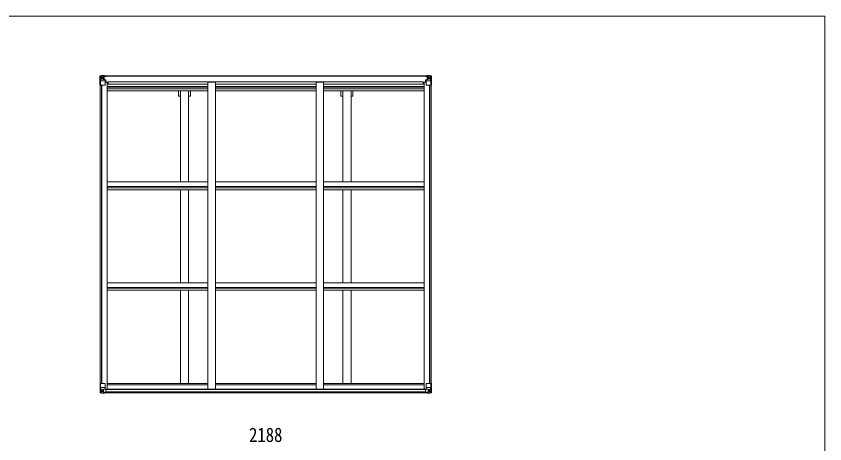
# Model space of a CAD drawing. Units: millimetres at full size, sheet at 1:20; details may follow other scales. Extents: x -5590 to 5652, y -3902 to 3858.
# Drawn here: x 21 to 5370, y 1029 to 3858 of the extents above; entities that cross this region are included whole.
import ezdxf
from ezdxf.enums import TextEntityAlignment as Align

# ---------------------------------------------------------------- set-up
doc = ezdxf.new("R2010")
doc.units = ezdxf.units.MM
doc.header["$LTSCALE"] = 20
for name, color, linetype, lineweight in [('0-1_本体', 4, 'Continuous', 9), ('0-2_部品', 7, 'Continuous', 9), ('0-A_寸法', 6, 'Continuous', 9), ('F-0_240', 7, 'Continuous', 9)]:
    doc.layers.add(name, color=color, linetype=linetype, lineweight=lineweight)
doc.styles.add('ＭＳ ゴシック', font='')
doc.styles.get('ＭＳ ゴシック').set_extended_font_data('MS Gothic')

msp = doc.modelspace()

# ---------------------------------------------------------------- linework, layer by layer
at = {"layer": '0-1_本体'}
for p, q in [((598.7, 3463.72), (2743.7, 3463.72)), ((598.72, 3461.66), (2743.7, 3461.66)), ((2712.7, 3423.45), (629.7, 3423.45)), ((629.7, 3423.45), (629.7, 3408.38)), ((2712.7, 3423.45), (2712.7, 3408.38)), ((577.2, 1427.87), (577.2, 3402.95)), ((586.2, 1427.87), (586.2, 3402.95)), ((586.9, 1427.87), (586.9, 3402.95)), ((609.2, 3421.43), (622.2, 3421.43)), ((622.2, 1391.52), (622.2, 3421.43)), ((1288.2, 3408.38), (622.21, 3408.38)), ((1288.2, 3391.94), (622.21, 3391.94)), ((1288.2, 3388.16), (622.21, 3388.16)), ((1288.2, 3376.81), (622.21, 3376.81)), ((1288.2, 1391.52), (1288.2, 3420.78)), ((1338.2, 3420.78), (1288.2, 3420.78)), ((1338.2, 1391.52), (1338.2, 3420.78)), ((2004.2, 3408.38), (1338.2, 3408.38)), ((2004.2, 3391.94), (1338.2, 3391.94)), ((2004.2, 3388.16), (1338.2, 3388.16)), ((2004.2, 3376.81), (1338.2, 3376.81)), ((2004.2, 1391.52), (2004.2, 3420.78)), ((2054.21, 3420.78), (2004.2, 3420.78)), ((2054.21, 1391.52), (2054.21, 3420.78)), ((2720.2, 3408.38), (2054.21, 3408.38)), ((2720.2, 3391.94), (2054.21, 3391.94)), ((2720.2, 3388.16), (2054.21, 3388.16)), ((2720.2, 3376.81), (2054.21, 3376.81)), ((2720.2, 1391.52), (2720.2, 3421.43)), ((2733.2, 3421.43), (2720.2, 3421.43)), ((2755.5, 1427.87), (2755.5, 3402.95)), ((2756.2, 1427.87), (2756.2, 3402.95)), ((2765.2, 1427.87), (2765.2, 3402.95)), ((1288.2, 3363.99), (622.21, 3363.99)), ((1094.7, 3328.72), (1094.7, 3363.99)), ((1106.7, 3328.72), (1094.7, 3328.72)), ((1106.7, 2761.43), (1106.7, 3363.99)), ((1161.7, 2761.43), (1161.7, 3363.99)), ((1173.7, 3328.72), (1161.7, 3328.72)), ((1173.7, 3328.72), (1173.7, 3363.99)), ((2004.2, 3363.99), (1338.2, 3363.99)), ((2720.2, 3363.99), (2054.21, 3363.99)), ((2168.7, 3328.72), (2168.7, 3363.99)), ((2180.7, 3328.72), (2168.7, 3328.72)), ((2180.7, 2761.43), (2180.7, 3363.99)), ((2235.7, 2761.43), (2235.7, 3363.99)), ((2247.7, 3328.72), (2235.7, 3328.72)), ((2247.7, 3328.72), (2247.7, 3363.99)), ((622.2, 2761.43), (1288.2, 2761.43)), ((1288.2, 2732.39), (622.2, 2732.39)), ((1338.2, 2761.43), (2004.2, 2761.43)), ((2004.2, 2732.39), (1338.2, 2732.39)), ((2054.21, 2761.43), (2720.2, 2761.43)), ((2720.2, 2732.39), (2054.21, 2732.39)), ((622.2, 2722.66), (1288.2, 2722.66)), ((622.2, 2709.8), (1288.2, 2709.8)), ((1106.7, 2093.97), (1106.7, 2709.8)), ((1161.7, 2093.97), (1161.7, 2709.8)), ((1338.2, 2722.66), (2004.2, 2722.66)), ((1338.2, 2709.8), (2004.2, 2709.8)), ((2054.21, 2722.66), (2720.2, 2722.66)), ((2054.21, 2709.8), (2720.2, 2709.8)), ((2180.7, 2093.97), (2180.7, 2709.8)), ((2235.7, 2093.97), (2235.7, 2709.8)), ((1288.2, 2093.97), (622.2, 2093.97)), ((2004.2, 2093.97), (1338.2, 2093.97)), ((2720.2, 2093.97), (2054.21, 2093.97)), ((622.2, 2064.22), (1288.2, 2064.22)), ((622.2, 2059.8), (1288.2, 2059.8)), ((622.2, 2046.78), (1288.2, 2046.78)), ((1106.7, 1428.76), (1106.7, 2046.78)), ((1161.7, 1428.76), (1161.7, 2046.78)), ((1338.2, 2064.22), (2004.2, 2064.22)), ((1338.2, 2059.8), (2004.2, 2059.8)), ((1338.2, 2046.78), (2004.2, 2046.78)), ((2054.21, 2064.22), (2720.2, 2064.22)), ((2054.21, 2059.8), (2720.2, 2059.8)), ((2054.21, 2046.78), (2720.2, 2046.78)), ((2180.7, 1428.76), (2180.7, 2046.78)), ((2235.7, 1428.76), (2235.7, 2046.78)), ((613.48, 1391.52), (2728.93, 1391.52)), ((1288.2, 1419.63), (622.2, 1419.63)), ((1288.2, 1428.76), (622.21, 1428.76)), ((2004.2, 1428.76), (1338.2, 1428.76)), ((2004.2, 1419.63), (1338.2, 1419.63)), ((2720.21, 1428.76), (2054.21, 1428.76)), ((2719.93, 1419.63), (2054.21, 1419.63)), ((604.02, 1367.02), (2738.39, 1367.02)), ((604.02, 1366.08), (2738.39, 1366.08)), ((614.02, 1389.17), (2728.39, 1389.17)), ((614.02, 1373.51), (2728.39, 1373.51))]:
    msp.add_line(p, q, dxfattribs=at)
at = {"layer": '0-2_部品'}
for p, q in [((575.2, 3463.66), (575.2, 3463.62)), ((576.14, 3464.66), (576.14, 3464.66)), ((576.14, 3464.62), (576.14, 3464.66)), ((585.11, 3465.05), (577.19, 3464.58)), ((578.05, 3463.6), (578.05, 3463.54)), ((578.05, 3402.95), (578.05, 3463.54)), ((578.59, 3429.83), (582.74, 3441.92)), ((578.59, 3429.83), (585.2, 3429.62)), ((582.02, 3460.16), (579.28, 3463.83)), ((582.87, 3456.65), (585.2, 3456.71)), ((582.87, 3443.18), (582.87, 3456.65)), ((585.2, 3443.15), (582.87, 3443.18)), ((597.2, 3465.84), (585.2, 3465.05)), ((585.2, 3456.71), (597.2, 3456.71)), ((585.2, 3443.15), (597.2, 3443.15)), ((585.2, 3443.15), (585.2, 3443.15)), ((585.2, 3429.62), (609.2, 3429.62)), ((590.68, 3449.51), (590.68, 3448.55)), ((596.2, 3456.71), (597.2, 3456.71)), ((603.7, 3466.35), (597.2, 3465.95)), ((597.2, 3439.85), (597.2, 3465.95)), ((597.2, 3465.07), (603.7, 3465.46)), ((598.7, 3460.24), (597.2, 3460.24)), ((598.7, 3456.71), (597.2, 3456.71)), ((598.7, 3443.15), (597.2, 3443.15)), ((598.03, 3439.6), (608.38, 3437.94)), ((598.03, 3438.96), (598.03, 3439.6)), ((608.38, 3437.31), (598.03, 3438.96)), ((603.7, 3464.54), (598.7, 3464.45)), ((599.2, 3459.88), (598.7, 3459.88)), ((602.7, 3454.95), (598.7, 3454.95)), ((602.7, 3446.75), (598.7, 3446.75)), ((598.81, 3458.58), (602.7, 3458.58)), ((599.2, 3460.91), (599.2, 3458.96)), ((607.2, 3460.91), (599.2, 3460.91)), ((607.2, 3460.88), (599.2, 3460.88)), ((609.2, 3459.04), (599.2, 3458.96)), ((599.2, 3458.79), (599.2, 3458.96)), ((599.2, 3458.96), (599.2, 3458.96)), ((602.7, 3438.85), (602.7, 3458.82)), ((603.7, 3465.46), (603.7, 3466.35)), ((603.7, 3464.95), (603.7, 3465.46)), ((603.7, 3464.95), (603.7, 3464.54)), ((603.7, 3464.54), (603.7, 3463.72)), ((605.7, 3461.66), (605.7, 3460.91)), ((608.38, 3437.94), (608.38, 3437.31)), ((608.66, 3437.86), (612.7, 3437.83)), ((608.7, 3464.15), (608.7, 3463.72)), ((609, 3464.15), (608.7, 3464.15)), ((609, 3464.15), (610.69, 3463.72)), ((609.2, 3460.65), (614.2, 3460.65)), ((609.2, 3459.04), (609.2, 3460.65)), ((609.2, 3403.95), (609.2, 3437.05)), ((613.7, 3425.95), (609.2, 3425.95)), ((613.7, 3437.82), (612.7, 3437.83)), ((612.7, 3436.1), (613.7, 3436.1)), ((613.7, 3422.03), (613.7, 3437.82)), ((614.2, 3461.66), (614.2, 3460.65)), ((614.2, 3460.65), (615.2, 3460.65)), ((615.2, 3460.65), (615.2, 3461.66)), ((615.2, 3460.65), (615.2, 3459.09)), ((615.2, 3458.97), (615.2, 3459.09)), ((2727.2, 3460.65), (2727.2, 3461.66)), ((2728.2, 3460.65), (2727.2, 3460.65)), ((2727.2, 3460.65), (2727.2, 3459.09)), ((2727.2, 3458.97), (2727.2, 3459.09)), ((2728.2, 3461.66), (2728.2, 3460.65)), ((2733.2, 3460.65), (2728.2, 3460.65)), ((2728.7, 3437.82), (2729.7, 3437.83)), ((2728.7, 3422.03), (2728.7, 3437.82)), ((2729.7, 3436.1), (2728.7, 3436.1)), ((2728.7, 3425.95), (2733.2, 3425.95)), ((2733.75, 3437.86), (2729.7, 3437.83)), ((2733.4, 3464.15), (2731.71, 3463.72)), ((2733.2, 3459.04), (2733.2, 3460.65)), ((2733.2, 3459.04), (2743.2, 3458.96)), ((2733.2, 3403.95), (2733.2, 3437.05)), ((2757.2, 3429.62), (2733.2, 3429.62)), ((2733.4, 3464.15), (2733.7, 3464.15)), ((2733.7, 3464.15), (2733.7, 3463.72)), ((2744.38, 3439.6), (2734.03, 3437.94)), ((2734.03, 3437.31), (2744.38, 3438.96)), ((2734.03, 3437.94), (2734.03, 3437.31)), ((2735.2, 3460.91), (2743.2, 3460.91)), ((2735.2, 3460.88), (2743.2, 3460.88)), ((2738.7, 3466.35), (2745.2, 3465.95)), ((2738.7, 3465.46), (2738.7, 3466.35)), ((2745.2, 3465.07), (2738.7, 3465.46)), ((2738.7, 3464.95), (2738.7, 3465.46)), ((2738.7, 3464.95), (2738.7, 3464.54)), ((2738.7, 3464.54), (2743.7, 3464.45)), ((2738.7, 3464.54), (2738.7, 3463.72)), ((2739.7, 3438.85), (2739.7, 3458.82)), ((2743.6, 3458.58), (2739.7, 3458.58)), ((2739.7, 3454.95), (2743.7, 3454.95)), ((2739.7, 3446.75), (2743.7, 3446.75)), ((2743.2, 3460.91), (2743.2, 3458.96)), ((2743.2, 3459.88), (2743.7, 3459.88)), ((2743.21, 3458.96), (2743.2, 3458.96)), ((2743.21, 3458.79), (2743.21, 3458.96)), ((2743.7, 3460.24), (2745.2, 3460.24)), ((2743.7, 3456.71), (2745.2, 3456.71)), ((2743.7, 3443.15), (2745.2, 3443.15)), ((2744.38, 3438.96), (2744.38, 3439.6)), ((2745.2, 3439.85), (2745.2, 3465.95)), ((2745.2, 3465.84), (2757.2, 3465.05)), ((2746.2, 3456.71), (2745.2, 3456.71)), ((2757.2, 3456.71), (2745.2, 3456.71)), ((2757.2, 3443.15), (2745.2, 3443.15)), ((2751.72, 3449.51), (2751.72, 3448.55)), ((2759.54, 3456.65), (2757.2, 3456.71)), ((2757.2, 3443.15), (2759.54, 3443.18)), ((2757.2, 3443.15), (2757.2, 3443.15)), ((2763.82, 3429.83), (2757.2, 3429.62)), ((2757.3, 3465.05), (2765.22, 3464.58)), ((2759.54, 3443.18), (2759.54, 3456.65)), ((2763.82, 3429.83), (2759.67, 3441.92)), ((2760.39, 3460.16), (2763.13, 3463.83)), ((2764.36, 3463.6), (2764.36, 3463.54)), ((2764.36, 3402.95), (2764.36, 3463.54)), ((2766.27, 3464.66), (2766.27, 3464.66)), ((2766.27, 3464.62), (2766.27, 3464.66)), ((2767.2, 3463.66), (2767.2, 3463.62)), ((578.05, 3402.95), (608.2, 3402.95)), ((629.7, 3422.03), (609.2, 3422.03)), ((2712.7, 3422.03), (2733.2, 3422.03)), ((2764.36, 3402.95), (2734.2, 3402.95)), ((575.52, 1427.87), (608.52, 1427.87)), ((575.52, 1367.17), (575.52, 1427.87)), ((578.36, 1427.87), (578.36, 1367.29)), ((578.91, 1400.99), (585.52, 1401.21)), ((578.91, 1400.99), (583.05, 1388.91)), ((585.52, 1401.21), (609.52, 1401.21)), ((597.52, 1391.66), (604.02, 1391.66)), ((597.52, 1391.66), (597.52, 1364.87)), ((608.69, 1393.52), (598.34, 1391.86)), ((598.34, 1391.86), (598.34, 1391.66)), ((601.04, 1391.66), (608.69, 1392.88)), ((604.02, 1391.66), (613.02, 1391.63)), ((608.69, 1392.88), (608.69, 1393.52)), ((609.52, 1426.87), (609.52, 1393.78)), ((2738.39, 1391.66), (2729.39, 1391.63)), ((2732.89, 1426.87), (2732.89, 1393.78)), ((2756.89, 1401.21), (2732.89, 1401.21)), ((2733.72, 1393.52), (2744.07, 1391.86)), ((2733.72, 1392.88), (2733.72, 1393.52)), ((2741.37, 1391.66), (2733.72, 1392.88)), ((2766.89, 1427.87), (2733.89, 1427.87)), ((2744.89, 1391.66), (2738.39, 1391.66)), ((2744.07, 1391.86), (2744.07, 1391.66)), ((2744.89, 1391.66), (2744.89, 1364.87)), ((2763.5, 1400.99), (2756.89, 1401.21)), ((2763.5, 1400.99), (2759.36, 1388.91)), ((2764.05, 1427.87), (2764.05, 1367.29)), ((2766.89, 1367.17), (2766.89, 1427.87)), ((576.46, 1366.21), (576.46, 1366.16)), ((585.43, 1365.78), (577.5, 1366.25)), ((578.36, 1367.22), (578.36, 1367.29)), ((582.33, 1370.67), (579.6, 1367)), ((585.52, 1387.68), (583.19, 1387.64)), ((583.19, 1387.64), (583.19, 1374.17)), ((583.19, 1374.17), (585.52, 1374.11)), ((585.52, 1387.68), (585.52, 1387.67)), ((597.52, 1387.67), (585.52, 1387.67)), ((585.52, 1374.12), (597.52, 1374.12)), ((597.52, 1364.99), (585.52, 1365.77)), ((590.04, 1381.31), (590.04, 1382.27)), ((604.02, 1364.48), (604.02, 1370.42)), ((613.02, 1369.85), (604.02, 1369.79)), ((614.02, 1390.72), (614.02, 1370.56)), ((2728.39, 1390.72), (2728.39, 1370.56)), ((2729.39, 1369.85), (2738.39, 1369.79)), ((2738.39, 1364.48), (2738.39, 1370.42)), ((2744.89, 1387.67), (2756.89, 1387.67)), ((2756.89, 1374.12), (2744.89, 1374.12)), ((2744.89, 1364.99), (2756.89, 1365.77)), ((2752.37, 1381.31), (2752.37, 1382.27)), ((2756.89, 1387.68), (2756.89, 1387.67)), ((2756.89, 1387.68), (2759.22, 1387.64)), ((2759.22, 1374.17), (2756.89, 1374.11)), ((2756.98, 1365.78), (2764.91, 1366.25)), ((2759.22, 1387.64), (2759.22, 1374.17)), ((2760.08, 1370.67), (2762.81, 1367)), ((2764.05, 1367.22), (2764.05, 1367.29)), ((2765.95, 1366.21), (2765.95, 1366.16))]:
    msp.add_line(p, q, dxfattribs=at)
for points in [[(575.2, 3463.62), (575.2, 3402.95), (578.05, 3402.95)], [(576.14, 3464.66), (585.2, 3465.22), (597.2, 3465.95)], [(588.76, 3450.47), (587.8, 3450.47), (587.8, 3451.43), (588.76, 3451.43)], [(589.72, 3452.39), (589.72, 3453.35), (590.68, 3453.35), (590.68, 3452.39)], [(590.68, 3448.55), (589.72, 3448.55), (589.72, 3449.51)], [(591.64, 3451.43), (592.6, 3451.43), (592.6, 3450.47), (591.64, 3450.47)], [(603.7, 3464.95), (598.7, 3464.95), (598.7, 3439.49)], [(599.2, 3459.88), (607.2, 3459.88), (607.2, 3461.66)], [(614.2, 3458.92), (599.2, 3458.79), (599.2, 3458.79)], [(609.2, 3459.04), (609.2, 3459.03), (615.2, 3459.09)], [(612.7, 3437.83), (612.7, 3436.1), (609.2, 3436.08)], [(2733.2, 3459.04), (2733.2, 3459.03), (2727.2, 3459.09)], [(2728.2, 3458.92), (2743.2, 3458.79), (2743.21, 3458.79)], [(2729.7, 3437.83), (2729.7, 3436.1), (2733.2, 3436.08)], [(2743.2, 3459.88), (2735.2, 3459.88), (2735.2, 3461.66)], [(2738.7, 3464.95), (2743.7, 3464.95), (2743.7, 3439.49)], [(2766.27, 3464.66), (2757.2, 3465.22), (2745.2, 3465.95)], [(2750.76, 3451.43), (2749.8, 3451.43), (2749.8, 3450.47), (2750.76, 3450.47)], [(2752.68, 3452.39), (2752.68, 3453.35), (2751.72, 3453.35), (2751.72, 3452.39)], [(2751.72, 3448.55), (2752.68, 3448.55), (2752.68, 3449.51)], [(2753.64, 3450.47), (2754.6, 3450.47), (2754.6, 3451.43), (2753.64, 3451.43)], [(2767.2, 3463.62), (2767.2, 3402.95), (2764.36, 3402.95)], [(576.46, 1366.16), (585.52, 1365.61), (604.02, 1364.48)], [(589.08, 1379.39), (588.12, 1379.39), (588.12, 1380.35), (589.08, 1380.35)], [(590.04, 1382.27), (591, 1382.27), (591, 1381.31)], [(591, 1378.43), (591, 1377.47), (590.04, 1377.47), (590.04, 1378.43)], [(591.96, 1380.35), (592.92, 1380.35), (592.92, 1379.39), (591.96, 1379.39)], [(614.02, 1370.56), (614.01, 1370.46), (604.02, 1370.42)], [(2728.39, 1370.56), (2728.4, 1370.46), (2738.39, 1370.42)], [(2765.95, 1366.16), (2756.89, 1365.61), (2738.39, 1364.48)], [(2750.45, 1380.35), (2749.49, 1380.35), (2749.49, 1379.39), (2750.45, 1379.39)], [(2752.37, 1382.27), (2751.41, 1382.27), (2751.41, 1381.31)], [(2751.41, 1378.43), (2751.41, 1377.47), (2752.37, 1377.47), (2752.37, 1378.43)], [(2753.33, 1379.39), (2754.29, 1379.39), (2754.29, 1380.35), (2753.33, 1380.35)]]:
    msp.add_lwpolyline(points, dxfattribs=at)
for centre in [(590.2, 3450.95), (2752.2, 3450.95), (590.52, 1379.87), (2751.89, 1379.87)]:
    msp.add_circle(centre, 5.3, dxfattribs=at)
for centre, radius, start, end in [((576.2, 3463.67), 1, 93.50017, 180.00079), ((576.2, 3463.66), 0.999, 93.4424, 179.95083), ((576.2, 3463.62), 0.999, 93.4424, 179.95083), ((577.36, 3477.27), 12.7, 269.24466, 275.10311), ((579.33, 3463.66), 1.28, 131.17831, 182.45895), ((588.76, 3452.39), 0.96, 270, 0), ((588.76, 3449.51), 0.96, 0, 90), ((591.64, 3452.39), 0.96, 180, 270), ((591.64, 3449.51), 0.96, 90, 180), ((598.14, 3440.53), 0.937, 182.32209, 263.26766), ((598.14, 3439.89), 0.937, 182.32209, 263.26766), ((599.2, 3461.41), 0.5, 179.99802, 269.99691), ((599.2, 3461.38), 0.5, 180.00109, 270.00109), ((599.2, 3458.46), 0.5, 90.52895, 180.04464), ((599.22, 3458.28), 0.513, 91.88028, 181.04707), ((608.27, 3437.01), 0.937, 2.32209, 83.26766), ((608.27, 3436.38), 0.937, 2.32209, 83.26766), ((614.34, 3466.61), 7.69, 268.96999, 276.43426), ((2728.07, 3466.61), 7.69, 263.56574, 271.03001), ((2734.14, 3437.01), 0.937, 96.73234, 177.67791), ((2734.14, 3436.38), 0.937, 96.73234, 177.67791), ((2743.2, 3461.41), 0.5, 270.00309, 0.00198), ((2743.2, 3461.38), 0.5, 269.99891, 359.99891), ((2743.2, 3458.46), 0.5, 359.95536, 89.47105), ((2743.19, 3458.28), 0.513, 358.95293, 88.11972), ((2744.27, 3440.53), 0.937, 276.73234, 357.67791), ((2744.27, 3439.89), 0.937, 276.73234, 357.67791), ((2750.76, 3452.39), 0.96, 270, 0), ((2750.76, 3449.51), 0.96, 0, 90), ((2753.64, 3452.39), 0.96, 180, 270), ((2753.64, 3449.51), 0.96, 90, 180), ((2763.08, 3463.66), 1.28, 357.54105, 48.82169), ((2765.05, 3477.27), 12.7, 264.89689, 270.75534), ((2766.2, 3463.67), 1, 359.99921, 86.49983), ((2766.21, 3463.66), 0.999, 0.04917, 86.5576), ((2766.21, 3463.62), 0.999, 0.04917, 86.5576), ((608.2, 3403.95), 1, 270, 0), ((2734.2, 3403.95), 1, 180, 270), ((598.45, 1390.93), 0.937, 96.73234, 129.06602), ((608.52, 1426.87), 1, 0, 90), ((608.58, 1394.45), 0.937, 276.73234, 357.67791), ((608.58, 1393.81), 0.937, 276.73234, 357.67791), ((2733.89, 1426.87), 1, 90, 180), ((2733.83, 1394.45), 0.937, 182.32209, 263.26766), ((2733.83, 1393.81), 0.937, 182.32209, 263.26766), ((2743.96, 1390.93), 0.937, 50.93398, 83.26766), ((576.52, 1367.2), 0.999, 180.04917, 266.5576), ((576.52, 1367.17), 0.999, 180.04917, 266.5576), ((576.52, 1367.16), 1, 179.99921, 266.49983), ((577.67, 1353.56), 12.7, 84.89689, 90.75534), ((579.64, 1367.17), 1.28, 177.54105, 228.82169), ((589.08, 1381.31), 0.96, 270, 0), ((589.08, 1378.43), 0.96, 0, 90), ((591.96, 1381.31), 0.96, 180, 270), ((591.96, 1378.43), 0.96, 90, 180), ((2750.45, 1381.31), 0.96, 270, 0), ((2750.45, 1378.43), 0.96, 0, 90), ((2753.33, 1381.31), 0.96, 180, 270), ((2753.33, 1378.43), 0.96, 90, 180), ((2762.76, 1367.17), 1.28, 311.17831, 2.45895), ((2764.74, 1353.56), 12.7, 89.24466, 95.10311), ((2765.89, 1367.2), 0.999, 273.4424, 359.95083), ((2765.89, 1367.17), 0.999, 273.4424, 359.95083), ((2765.89, 1367.16), 1, 273.50017, 0.00079)]:
    msp.add_arc(centre, radius, start, end, dxfattribs=at)
for centre, major_axis, ratio, start_param, end_param in [((777.14, 3476.97), (201, 12.36), 0.060933, 3.1373463, 3.1378449), ((578.14, 3464.74), (2, 0.12), 0.060933, 3.1378449, 4.2119296), ((579.31, 3432.18), (0.85, 2.32), 0.403757, 2.3087461, 3.2744049), ((578.33, 3461.64), (-0.02, 3), 0.466854, 5.5234897, 6.1575023), ((580, 3456.57), (0.03, 5), 0.573921, 4.7320603, 5.5159136), ((581.47, 3443.2), (0, 3), 0.468246, 4.2703918, 4.7058971), ((503.46, 3456.71), (81.75, 0), 0.061163, 0, 0.0007725), ((2838.95, 3456.71), (-81.75, 0), 0.061163, 6.2824128, 6.2831853), ((2762.41, 3456.57), (-0.03, 5), 0.573921, 0.7672717, 1.551125), ((2760.94, 3443.2), (0, 3), 0.468246, 1.5772882, 2.0127935), ((2764.07, 3461.64), (0.02, 3), 0.466854, 0.125683, 0.7596956), ((2763.09, 3432.18), (-0.85, 2.32), 0.403757, 3.0087805, 3.9744392), ((2764.27, 3464.74), (-2, 0.12), 0.060933, 2.0712557, 3.1453404), ((2565.27, 3476.97), (-201, 12.36), 0.060933, 3.1453404, 3.145839), ((579.63, 1398.65), (0.85, -2.32), 0.403757, 3.0087805, 3.9744392), ((613.02, 1390.72), (1, -0.021), 0.906239, 0.0187047, 1.589501), ((2729.39, 1390.72), (-1, -0.021), 0.906239, 4.6936843, 6.2644806), ((2762.78, 1398.65), (-0.85, -2.32), 0.403757, 2.3087461, 3.2744049), ((578.46, 1366.08), (2, -0.12), 0.060933, 2.0712557, 3.1453404), ((777.46, 1353.85), (201, -12.36), 0.060933, 3.1453404, 3.145839), ((578.65, 1369.18), (-0.02, -3), 0.466854, 0.125683, 0.7596956), ((580.31, 1374.25), (0.03, -5), 0.573921, 0.7672717, 1.551125), ((581.78, 1387.62), (0, -3), 0.468246, 1.5772882, 2.0127935), ((503.77, 1374.12), (81.75, 0), 0.061163, 6.2824128, 6.2831853), ((613.02, 1370.56), (1, 0.012), 0.707053, 4.7036637, 6.124411), ((2729.39, 1370.56), (-1, 0.012), 0.707053, 0.1587743, 1.5795216), ((2838.64, 1374.12), (-81.75, 0), 0.061163, 0, 0.0007725), ((2762.09, 1374.25), (-0.03, -5), 0.573921, 4.7320603, 5.5159136), ((2760.63, 1387.62), (0, -3), 0.468246, 4.2703918, 4.7058971), ((2763.76, 1369.18), (0.02, -3), 0.466854, 5.5234897, 6.1575023), ((2763.95, 1366.08), (-2, -0.12), 0.060933, 3.1378449, 4.2119296), ((2564.95, 1353.85), (-201, -12.36), 0.060933, 3.1373463, 3.1378449)]:
    msp.add_ellipse(centre, major_axis=major_axis, ratio=ratio, start_param=start_param, end_param=end_param, dxfattribs=at)
at = {"layer": 'F-0_240', "color": 5}
for p, q in [((-5590.3, 3858.23), (5369.7, 3858.23)), ((5369.7, 3858.23), (5369.7, -3901.77))]:
    msp.add_line(p, q, dxfattribs=at)

# ---------------------------------------------------------------- texts
at = {"layer": '0-A_寸法', "color": 7, "style": 'ＭＳ ゴシック', "width": 0.85}
msp.add_text('2188', height=95.31, dxfattribs=at).set_placement((1561.3, 1012.92), align=Align.BOTTOM_LEFT)

doc.saveas('drawing.dxf')
